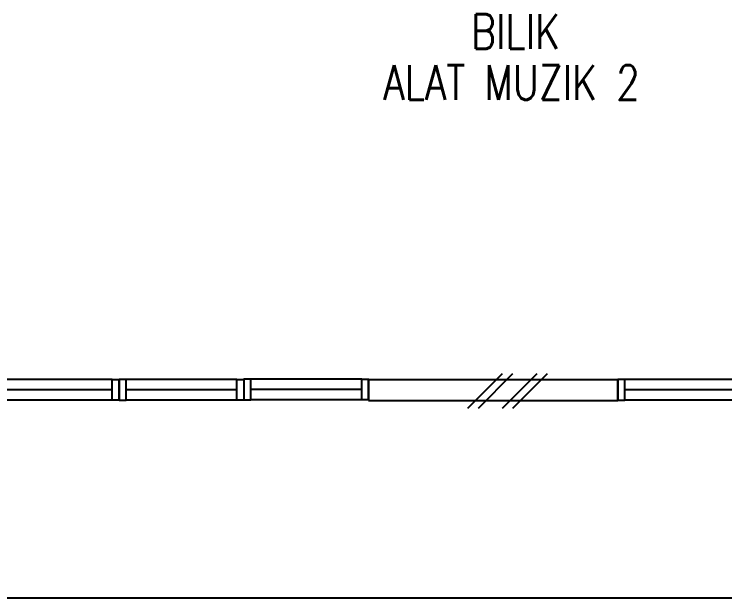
# Model space of a CAD drawing. Header units: millimetres. Extents: x 982 to 80582, y 687 to 58800.
# Drawn here: x 53908 to 59039, y 16358 to 20575 of the extents above; entities that cross this region are included whole.
import ezdxf
from ezdxf.enums import TextEntityAlignment as Align

# ---------------------------------------------------------------- set-up
doc = ezdxf.new("R2010")
doc.units = ezdxf.units.MM
for name, color, linetype in [('A-DRAIN', 9, 'Continuous'), ('A-ROOMSYM', 3, 'Continuous'), ('A-WALL', 1, 'Continuous'), ('A-WIN', 9, 'Continuous'), ('A-WLH', 7, 'Continuous')]:
    doc.layers.add(name, color=color, linetype=linetype)
doc.styles.add('style1', font='romans.shx', dxfattribs={"height": 750})

# ---------------------------------------------------------------- blocks, each defined once
blk = doc.blocks.new('A$C04C40081')
at = {"layer": 'A-WIN', "color": 8}
for p, q in [((850, 150), (50, 150)), ((850, 75), (50, 75)), ((850, 0), (50, 0))]:
    blk.add_line(p, q, dxfattribs=at)
at = {"layer": 'A-WIN', "color": 8, "linetype": 'Continuous'}
for points in [[(50, 150), (0, 150), (0, 0), (50, 0)], [(850, 150), (900, 150), (900, 0), (850, 0)]]:
    blk.add_lwpolyline(points, close=True, dxfattribs=at)

msp = doc.modelspace()

# ---------------------------------------------------------------- linework, layer by layer
at = {"layer": 'A-DRAIN', "color": 8, "linetype": 'Continuous', "ltscale": 1000}
msp.add_line((45367.1, 16358.1), (65017.1, 16358.1), dxfattribs=at)
at = {"layer": 'A-WALL', "color": 8}
for p, q in [((58267.1, 17933.1), (56467.1, 17933.1)), ((56467.1, 17783.1), (56467.1, 17933.1)), ((58267.1, 17783.1), (58267.1, 17933.1)), ((56467.1, 17783.1), (58267.1, 17783.1))]:
    msp.add_line(p, q, dxfattribs=at)
at = {"layer": 'A-WLH', "color": 8}
for p, q in [((57184.4, 17728.6), (57434.4, 17978.6)), ((57259.4, 17728.6), (57509.4, 17978.6)), ((57434.4, 17728.6), (57684.4, 17978.6)), ((57509.4, 17728.6), (57759.4, 17978.6))]:
    msp.add_line(p, q, dxfattribs=at)

# ---------------------------------------------------------------- block references
at = {"layer": 'A-WIN', "color": 8}
for p in [(53764.2, 17785.5), (54665.6, 17786.4), (55566.9, 17787.6), (58267.5, 17785.2)]:
    msp.add_blockref('A$C04C40081', p, dxfattribs=at)

# ---------------------------------------------------------------- texts
at = {"layer": 'A-ROOMSYM', "color": 8, "style": 'style1', "width": 0.8}
for s, p in [('BILIK ', (57597, 20324.9)), ('ALAT MUZIK 2', (57499.8, 19956.2))]:
    msp.add_text(s, height=250, dxfattribs=at).set_placement(p, align=Align.CENTER)

doc.saveas('drawing.dxf')
